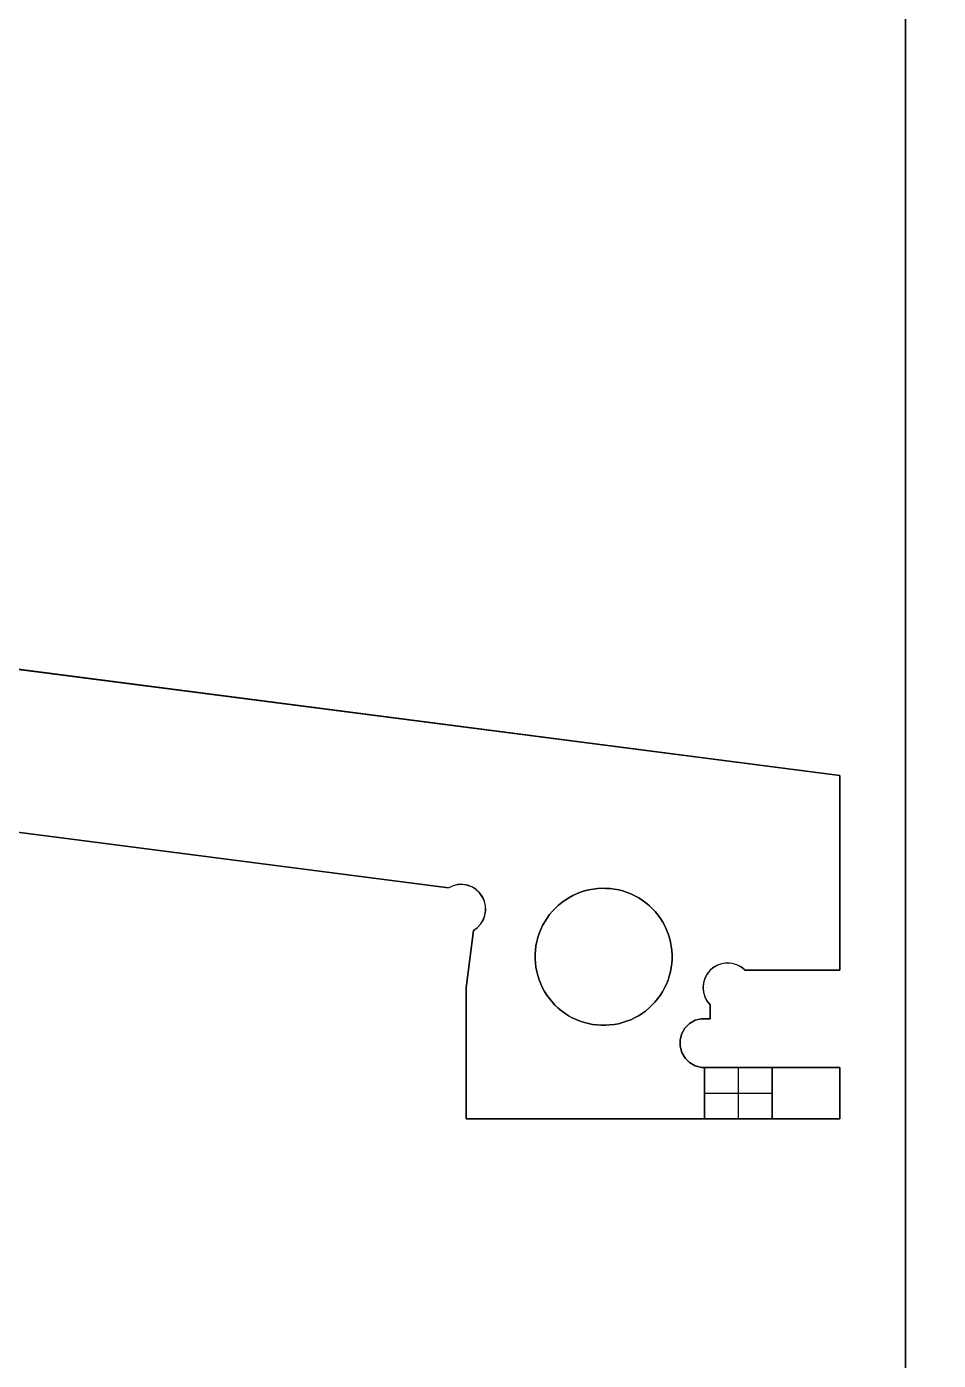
# Model space of a CAD drawing. Extents: x 24 to 120, y 0 to 48.
# Drawn here: x 41.35 to 48.29, y 13.08 to 23.24 of the extents above; entities that cross this region are included whole.
import ezdxf

# ---------------------------------------------------------------- set-up
doc = ezdxf.new("R2010")
doc.units = 0
doc.header["$MEASUREMENT"] = 0
for name, color, linetype in [('POCKETS_10_MM', 5, 'CONTINUOUS'), ('PROFILE_-_INSIDE', 30, 'CONTINUOUS'), ('PROFILE_-_OUTSIDE', 18, 'CONTINUOUS'), ('SOLIDS', 4, 'CONTINUOUS'), ('STOCK_PERIMETER', 1, 'CONTINUOUS')]:
    doc.layers.add(name, color=color, linetype=linetype)

msp = doc.modelspace()

# ---------------------------------------------------------------- linework, layer by layer
at = {"layer": 'POCKETS_10_MM'}
msp.add_lwpolyline([(46.51, 14.921), (47.026, 14.921), (47.026, 15.312), (46.51, 15.312)], close=True, dxfattribs=at)
at = {"layer": 'PROFILE_-_INSIDE'}
msp.add_lwpolyline([(46.206, 15.917), (46.22, 15.946), (46.232, 15.977), (46.242, 16.008), (46.251, 16.039), (46.257, 16.072), (46.261, 16.104), (46.263, 16.137), (46.263, 16.17), (46.261, 16.202), (46.257, 16.235), (46.251, 16.267), (46.243, 16.299), (46.233, 16.33), (46.221, 16.361), (46.207, 16.39), (46.192, 16.419), (46.174, 16.447), (46.155, 16.474), (46.134, 16.499), (46.112, 16.523), (46.088, 16.545), (46.063, 16.566), (46.036, 16.586), (46.009, 16.603), (45.98, 16.619), (45.95, 16.633), (45.92, 16.645), (45.889, 16.656), (45.857, 16.664), (45.825, 16.67), (45.792, 16.674), (45.759, 16.676), (45.727, 16.677), (45.694, 16.675), (45.661, 16.671), (45.629, 16.665), (45.597, 16.656), (45.566, 16.646), (45.536, 16.634), (45.506, 16.621), (45.477, 16.605), (45.449, 16.587), (45.423, 16.568), (45.397, 16.547), (45.374, 16.525), (45.351, 16.501), (45.33, 16.476), (45.311, 16.449), (45.293, 16.422), (45.277, 16.393), (45.263, 16.363), (45.251, 16.333), (45.241, 16.302), (45.232, 16.27), (45.226, 16.238), (45.222, 16.205), (45.22, 16.173), (45.22, 16.14), (45.222, 16.107), (45.226, 16.075), (45.232, 16.042), (45.24, 16.011), (45.25, 15.979), (45.262, 15.949), (45.276, 15.919), (45.292, 15.89), (45.309, 15.863), (45.328, 15.836), (45.349, 15.811), (45.371, 15.787), (45.395, 15.764), (45.42, 15.743), (45.447, 15.724), (45.475, 15.706), (45.503, 15.69), (45.533, 15.676), (45.563, 15.664), (45.595, 15.654), (45.626, 15.646), (45.658, 15.639), (45.691, 15.635), (45.724, 15.633), (45.756, 15.633), (45.789, 15.635), (45.822, 15.639), (45.854, 15.645), (45.886, 15.653), (45.917, 15.663), (45.948, 15.675), (45.977, 15.689), (46.006, 15.705), (46.034, 15.722), (46.06, 15.741), (46.086, 15.762), (46.11, 15.785), (46.132, 15.808), (46.153, 15.834), (46.172, 15.86), (46.19, 15.888)], close=True, dxfattribs=at)
at = {"layer": 'PROFILE_-_OUTSIDE'}
msp.add_line((44.561, 16.68), (41.178, 17.117), dxfattribs=at)
for points in [[(40.854, 16.928), (40.789, 16.422), (38.569, 16.71), (32.784, 47.525), (47.541, 47.525), (47.541, 44.572), (35.338, 44.572), (40.241, 18.479), (47.541, 17.535), (47.541, 16.052), (46.818, 16.052)], [(46.553, 15.787), (46.553, 15.683), (46.534, 15.683), (46.485, 15.683), (46.438, 15.671), (46.396, 15.646), (46.361, 15.611), (46.337, 15.569), (46.324, 15.522), (46.324, 15.473), (46.337, 15.425), (46.362, 15.383), (46.396, 15.348), (46.439, 15.324), (46.486, 15.312), (46.51, 15.312), (47.541, 15.312), (47.541, 14.921), (44.694, 14.921), (44.694, 15.918), (44.75, 16.356)]]:
    msp.add_lwpolyline(points, dxfattribs=at)
for centre, start, end in [((44.656, 16.518), 300.2725, 120.27), ((46.686, 15.92), 44.9985, 224.9976)]:
    msp.add_arc(centre, 0.188, start, end, dxfattribs=at)
at = {"layer": 'SOLIDS'}
for p, q in [((40.241, 18.479), (47.541, 17.535)), ((40.241, 18.479, -0.738), (47.541, 17.535, -0.738)), ((47.541, 17.535, -0.369), (40.241, 18.479, -0.369)), ((43.891, 18.007), (43.891, 18.007, -0.738)), ((47.541, 17.535), (47.541, 16.052)), ((47.541, 17.535, -0.738), (47.541, 17.535)), ((47.541, 17.535, -0.738), (47.541, 16.052, -0.738)), ((47.541, 16.052, -0.369), (47.541, 17.535, -0.369)), ((44.561, 16.68), (41.178, 17.117)), ((44.561, 16.68, -0.738), (41.178, 17.117, -0.738)), ((41.178, 17.117, -0.369), (44.561, 16.68, -0.369)), ((42.87, 16.898), (42.87, 16.898, -0.738)), ((47.541, 16.794), (47.541, 16.794, -0.738)), ((44.561, 16.68, -0.738), (44.561, 16.68)), ((45.629, 16.665), (45.597, 16.656)), ((45.629, 16.665, -0.738), (45.597, 16.656, -0.738)), ((45.597, 16.656, -0.25), (45.629, 16.665, -0.25)), ((45.661, 16.671), (45.629, 16.665)), ((45.661, 16.671, -0.738), (45.629, 16.665, -0.738)), ((45.629, 16.665, -0.25), (45.661, 16.671, -0.25)), ((45.629, 16.665, -0.738), (45.629, 16.665)), ((45.645, 16.668), (45.645, 16.668, -0.738)), ((45.694, 16.675), (45.661, 16.671)), ((45.694, 16.675, -0.738), (45.661, 16.671, -0.738)), ((45.661, 16.671, -0.25), (45.694, 16.675, -0.25)), ((45.661, 16.671, -0.738), (45.661, 16.671)), ((45.678, 16.673), (45.678, 16.673, -0.738)), ((45.727, 16.677), (45.694, 16.675)), ((45.727, 16.677, -0.738), (45.694, 16.675, -0.738)), ((45.694, 16.675, -0.25), (45.727, 16.677, -0.25)), ((45.694, 16.675, -0.738), (45.694, 16.675)), ((45.71, 16.676), (45.71, 16.676, -0.738)), ((45.759, 16.676), (45.727, 16.677)), ((45.759, 16.676, -0.738), (45.727, 16.677, -0.738)), ((45.727, 16.677, -0.738), (45.727, 16.677)), ((45.727, 16.677, -0.25), (45.759, 16.676, -0.25)), ((45.743, 16.677), (45.743, 16.677, -0.738)), ((45.792, 16.674), (45.759, 16.676)), ((45.792, 16.674, -0.738), (45.759, 16.676, -0.738)), ((45.759, 16.676, -0.738), (45.759, 16.676)), ((45.759, 16.676, -0.25), (45.792, 16.674, -0.25)), ((45.776, 16.675), (45.776, 16.675, -0.738)), ((45.825, 16.67), (45.792, 16.674)), ((45.825, 16.67, -0.738), (45.792, 16.674, -0.738)), ((45.792, 16.674, -0.738), (45.792, 16.674)), ((45.792, 16.674, -0.25), (45.825, 16.67, -0.25)), ((45.808, 16.672), (45.808, 16.672, -0.738)), ((45.857, 16.664), (45.825, 16.67)), ((45.857, 16.664, -0.738), (45.825, 16.67, -0.738)), ((45.825, 16.67, -0.738), (45.825, 16.67)), ((45.825, 16.67, -0.25), (45.857, 16.664, -0.25)), ((45.841, 16.667), (45.841, 16.667, -0.738)), ((45.889, 16.656), (45.857, 16.664)), ((45.889, 16.656, -0.738), (45.857, 16.664, -0.738)), ((45.857, 16.664, -0.738), (45.857, 16.664)), ((45.857, 16.664, -0.25), (45.889, 16.656, -0.25)), ((44.818, 16.612), (44.818, 16.612, -0.738)), ((45.423, 16.568), (45.397, 16.547)), ((45.423, 16.568, -0.738), (45.397, 16.547, -0.738)), ((45.397, 16.547, -0.25), (45.423, 16.568, -0.25)), ((45.449, 16.587), (45.423, 16.568)), ((45.449, 16.587, -0.738), (45.423, 16.568, -0.738)), ((45.423, 16.568, -0.25), (45.449, 16.587, -0.25)), ((45.423, 16.568, -0.738), (45.423, 16.568)), ((45.436, 16.578), (45.436, 16.578, -0.738)), ((45.477, 16.605), (45.449, 16.587)), ((45.477, 16.605, -0.738), (45.449, 16.587, -0.738)), ((45.449, 16.587, -0.25), (45.477, 16.605, -0.25)), ((45.449, 16.587, -0.738), (45.449, 16.587)), ((45.463, 16.596), (45.463, 16.596, -0.738)), ((45.506, 16.621), (45.477, 16.605)), ((45.506, 16.621, -0.738), (45.477, 16.605, -0.738)), ((45.477, 16.605, -0.25), (45.506, 16.621, -0.25)), ((45.477, 16.605, -0.738), (45.477, 16.605)), ((45.492, 16.613), (45.492, 16.613, -0.738)), ((45.536, 16.634), (45.506, 16.621)), ((45.536, 16.634, -0.738), (45.506, 16.621, -0.738)), ((45.506, 16.621, -0.25), (45.536, 16.634, -0.25)), ((45.506, 16.621, -0.738), (45.506, 16.621)), ((45.521, 16.628), (45.521, 16.628, -0.738)), ((45.566, 16.646), (45.536, 16.634)), ((45.566, 16.646, -0.738), (45.536, 16.634, -0.738)), ((45.536, 16.634, -0.25), (45.566, 16.646, -0.25)), ((45.536, 16.634, -0.738), (45.536, 16.634)), ((45.551, 16.64), (45.551, 16.64, -0.738)), ((45.597, 16.656), (45.566, 16.646)), ((45.597, 16.656, -0.738), (45.566, 16.646, -0.738)), ((45.566, 16.646, -0.25), (45.597, 16.656, -0.25)), ((45.566, 16.646, -0.738), (45.566, 16.646)), ((45.582, 16.651), (45.582, 16.651, -0.738)), ((45.597, 16.656, -0.738), (45.597, 16.656)), ((45.613, 16.661), (45.613, 16.661, -0.738)), ((45.873, 16.66), (45.873, 16.66, -0.738)), ((45.92, 16.645), (45.889, 16.656)), ((45.92, 16.645, -0.738), (45.889, 16.656, -0.738)), ((45.889, 16.656, -0.738), (45.889, 16.656)), ((45.889, 16.656, -0.25), (45.92, 16.645, -0.25)), ((45.904, 16.651), (45.904, 16.651, -0.738)), ((45.95, 16.633), (45.92, 16.645)), ((45.95, 16.633, -0.738), (45.92, 16.645, -0.738)), ((45.92, 16.645, -0.738), (45.92, 16.645)), ((45.92, 16.645, -0.25), (45.95, 16.633, -0.25)), ((45.935, 16.639), (45.935, 16.639, -0.738)), ((45.98, 16.619), (45.95, 16.633)), ((45.98, 16.619, -0.738), (45.95, 16.633, -0.738)), ((45.95, 16.633, -0.738), (45.95, 16.633)), ((45.95, 16.633, -0.25), (45.98, 16.619, -0.25)), ((45.965, 16.626), (45.965, 16.626, -0.738)), ((46.009, 16.603), (45.98, 16.619)), ((46.009, 16.603, -0.738), (45.98, 16.619, -0.738)), ((45.98, 16.619, -0.738), (45.98, 16.619)), ((45.98, 16.619, -0.25), (46.009, 16.603, -0.25)), ((45.994, 16.611), (45.994, 16.611, -0.738)), ((46.036, 16.586), (46.009, 16.603)), ((46.036, 16.586, -0.738), (46.009, 16.603, -0.738)), ((46.009, 16.603, -0.738), (46.009, 16.603)), ((46.009, 16.603, -0.25), (46.036, 16.586, -0.25)), ((46.022, 16.595), (46.022, 16.595, -0.738)), ((46.063, 16.566), (46.036, 16.586)), ((46.063, 16.566, -0.738), (46.036, 16.586, -0.738)), ((46.036, 16.586, -0.738), (46.036, 16.586)), ((46.036, 16.586, -0.25), (46.063, 16.566, -0.25)), ((46.049, 16.576), (46.049, 16.576, -0.738)), ((46.088, 16.545), (46.063, 16.566)), ((46.088, 16.545, -0.738), (46.063, 16.566, -0.738)), ((46.063, 16.566, -0.738), (46.063, 16.566)), ((46.063, 16.566, -0.25), (46.088, 16.545, -0.25)), ((45.33, 16.476), (45.311, 16.449)), ((45.33, 16.476, -0.738), (45.311, 16.449, -0.738)), ((45.311, 16.449, -0.25), (45.33, 16.476, -0.25)), ((45.32, 16.463), (45.32, 16.463, -0.738)), ((45.351, 16.501), (45.33, 16.476)), ((45.351, 16.501, -0.738), (45.33, 16.476, -0.738)), ((45.33, 16.476, -0.25), (45.351, 16.501, -0.25)), ((45.33, 16.476, -0.738), (45.33, 16.476)), ((45.341, 16.489), (45.341, 16.489, -0.738)), ((45.374, 16.525), (45.351, 16.501)), ((45.374, 16.525, -0.738), (45.351, 16.501, -0.738)), ((45.351, 16.501, -0.25), (45.374, 16.525, -0.25)), ((45.351, 16.501, -0.738), (45.351, 16.501)), ((45.362, 16.513), (45.362, 16.513, -0.738)), ((45.397, 16.547), (45.374, 16.525)), ((45.397, 16.547, -0.738), (45.374, 16.525, -0.738)), ((45.374, 16.525, -0.25), (45.397, 16.547, -0.25)), ((45.374, 16.525, -0.738), (45.374, 16.525)), ((45.386, 16.536), (45.386, 16.536, -0.738)), ((45.397, 16.547, -0.738), (45.397, 16.547)), ((45.41, 16.558), (45.41, 16.558, -0.738)), ((46.075, 16.556), (46.075, 16.556, -0.738)), ((46.112, 16.523), (46.088, 16.545)), ((46.112, 16.523, -0.738), (46.088, 16.545, -0.738)), ((46.088, 16.545, -0.738), (46.088, 16.545)), ((46.088, 16.545, -0.25), (46.112, 16.523, -0.25)), ((46.1, 16.534), (46.1, 16.534, -0.738)), ((46.134, 16.499), (46.112, 16.523)), ((46.134, 16.499, -0.738), (46.112, 16.523, -0.738)), ((46.112, 16.523, -0.738), (46.112, 16.523)), ((46.112, 16.523, -0.25), (46.134, 16.499, -0.25)), ((46.123, 16.511), (46.123, 16.511, -0.738)), ((46.155, 16.474), (46.134, 16.499)), ((46.155, 16.474, -0.738), (46.134, 16.499, -0.738)), ((46.134, 16.499, -0.738), (46.134, 16.499)), ((46.134, 16.499, -0.25), (46.155, 16.474, -0.25)), ((46.145, 16.486), (46.145, 16.486, -0.738)), ((46.174, 16.447), (46.155, 16.474)), ((46.174, 16.447, -0.738), (46.155, 16.474, -0.738)), ((46.155, 16.474, -0.738), (46.155, 16.474)), ((46.155, 16.474, -0.25), (46.174, 16.447, -0.25)), ((46.165, 16.46), (46.165, 16.46, -0.738)), ((45.263, 16.363), (45.251, 16.333)), ((45.263, 16.363, -0.738), (45.251, 16.333, -0.738)), ((45.251, 16.333, -0.25), (45.263, 16.363, -0.25)), ((45.277, 16.393), (45.263, 16.363)), ((45.277, 16.393, -0.738), (45.263, 16.363, -0.738)), ((45.263, 16.363, -0.25), (45.277, 16.393, -0.25)), ((45.263, 16.363, -0.738), (45.263, 16.363)), ((45.27, 16.378), (45.27, 16.378, -0.738)), ((45.293, 16.422), (45.277, 16.393)), ((45.293, 16.422, -0.738), (45.277, 16.393, -0.738)), ((45.277, 16.393, -0.25), (45.293, 16.422, -0.25)), ((45.277, 16.393, -0.738), (45.277, 16.393)), ((45.285, 16.407), (45.285, 16.407, -0.738)), ((45.311, 16.449), (45.293, 16.422)), ((45.311, 16.449, -0.738), (45.293, 16.422, -0.738)), ((45.293, 16.422, -0.25), (45.311, 16.449, -0.25)), ((45.293, 16.422, -0.738), (45.293, 16.422)), ((45.302, 16.436), (45.302, 16.436, -0.738)), ((45.311, 16.449, -0.738), (45.311, 16.449)), ((46.192, 16.419), (46.174, 16.447)), ((46.192, 16.419, -0.738), (46.174, 16.447, -0.738)), ((46.174, 16.447, -0.738), (46.174, 16.447)), ((46.174, 16.447, -0.25), (46.192, 16.419, -0.25)), ((46.183, 16.433), (46.183, 16.433, -0.738)), ((46.207, 16.39), (46.192, 16.419)), ((46.207, 16.39, -0.738), (46.192, 16.419, -0.738)), ((46.192, 16.419, -0.738), (46.192, 16.419)), ((46.192, 16.419, -0.25), (46.207, 16.39, -0.25)), ((46.199, 16.405), (46.199, 16.405, -0.738)), ((46.221, 16.361), (46.207, 16.39)), ((46.221, 16.361, -0.738), (46.207, 16.39, -0.738)), ((46.207, 16.39, -0.738), (46.207, 16.39)), ((46.207, 16.39, -0.25), (46.221, 16.361, -0.25)), ((46.214, 16.376), (46.214, 16.376, -0.738)), ((46.233, 16.33), (46.221, 16.361)), ((46.233, 16.33, -0.738), (46.221, 16.361, -0.738)), ((46.221, 16.361, -0.738), (46.221, 16.361)), ((46.221, 16.361, -0.25), (46.233, 16.33, -0.25)), ((44.694, 15.918), (44.75, 16.356)), ((44.694, 15.918, -0.738), (44.75, 16.356, -0.738)), ((44.75, 16.356, -0.369), (44.694, 15.918, -0.369)), ((44.75, 16.356, -0.738), (44.75, 16.356)), ((45.232, 16.27), (45.226, 16.238)), ((45.232, 16.27, -0.738), (45.226, 16.238, -0.738)), ((45.226, 16.238, -0.25), (45.232, 16.27, -0.25)), ((45.241, 16.302), (45.232, 16.27)), ((45.241, 16.302, -0.738), (45.232, 16.27, -0.738)), ((45.232, 16.27, -0.25), (45.241, 16.302, -0.25)), ((45.232, 16.27, -0.738), (45.232, 16.27)), ((45.237, 16.286), (45.237, 16.286, -0.738)), ((45.251, 16.333), (45.241, 16.302)), ((45.251, 16.333, -0.738), (45.241, 16.302, -0.738)), ((45.241, 16.302, -0.25), (45.251, 16.333, -0.25)), ((45.241, 16.302, -0.738), (45.241, 16.302)), ((45.246, 16.317), (45.246, 16.317, -0.738)), ((45.251, 16.333, -0.738), (45.251, 16.333)), ((45.257, 16.348), (45.257, 16.348, -0.738)), ((46.227, 16.345), (46.227, 16.345, -0.738)), ((46.243, 16.299), (46.233, 16.33)), ((46.243, 16.299, -0.738), (46.233, 16.33, -0.738)), ((46.233, 16.33, -0.738), (46.233, 16.33)), ((46.233, 16.33, -0.25), (46.243, 16.299, -0.25)), ((46.238, 16.315), (46.238, 16.315, -0.738)), ((46.251, 16.267), (46.243, 16.299)), ((46.251, 16.267, -0.738), (46.243, 16.299, -0.738)), ((46.243, 16.299, -0.738), (46.243, 16.299)), ((46.243, 16.299, -0.25), (46.251, 16.267, -0.25)), ((46.247, 16.283), (46.247, 16.283, -0.738)), ((46.257, 16.235), (46.251, 16.267)), ((46.257, 16.235, -0.738), (46.251, 16.267, -0.738)), ((46.251, 16.267, -0.738), (46.251, 16.267)), ((46.251, 16.267, -0.25), (46.257, 16.235, -0.25)), ((45.222, 16.205), (45.22, 16.173)), ((45.222, 16.205, -0.738), (45.22, 16.173, -0.738)), ((45.22, 16.173, -0.25), (45.222, 16.205, -0.25)), ((45.22, 16.173), (45.22, 16.14)), ((45.22, 16.173, -0.738), (45.22, 16.14, -0.738)), ((45.22, 16.173, -0.738), (45.22, 16.173)), ((45.22, 16.14, -0.25), (45.22, 16.173, -0.25)), ((45.22, 16.156), (45.22, 16.156, -0.738)), ((45.221, 16.189), (45.221, 16.189, -0.738)), ((45.226, 16.238), (45.222, 16.205)), ((45.226, 16.238, -0.738), (45.222, 16.205, -0.738)), ((45.222, 16.205, -0.25), (45.226, 16.238, -0.25)), ((45.222, 16.205, -0.738), (45.222, 16.205)), ((45.224, 16.222), (45.224, 16.222, -0.738)), ((45.226, 16.238, -0.738), (45.226, 16.238)), ((45.229, 16.254), (45.229, 16.254, -0.738)), ((46.254, 16.251), (46.254, 16.251, -0.738)), ((46.261, 16.202), (46.257, 16.235)), ((46.261, 16.202, -0.738), (46.257, 16.235, -0.738)), ((46.257, 16.235, -0.738), (46.257, 16.235)), ((46.257, 16.235, -0.25), (46.261, 16.202, -0.25)), ((46.259, 16.219), (46.259, 16.219, -0.738)), ((46.263, 16.17), (46.261, 16.202)), ((46.263, 16.17, -0.738), (46.261, 16.202, -0.738)), ((46.261, 16.202, -0.738), (46.261, 16.202)), ((46.261, 16.202, -0.25), (46.263, 16.17, -0.25)), ((46.262, 16.186), (46.262, 16.186, -0.738)), ((46.263, 16.137), (46.263, 16.17)), ((46.263, 16.137, -0.738), (46.263, 16.17, -0.738)), ((46.263, 16.17, -0.738), (46.263, 16.17)), ((46.263, 16.17, -0.25), (46.263, 16.137, -0.25)), ((44.722, 16.137), (44.722, 16.137, -0.738)), ((45.22, 16.14), (45.222, 16.107)), ((45.22, 16.14, -0.738), (45.222, 16.107, -0.738)), ((45.22, 16.14, -0.738), (45.22, 16.14)), ((45.222, 16.107, -0.25), (45.22, 16.14, -0.25)), ((45.221, 16.124), (45.221, 16.124, -0.738)), ((45.222, 16.107), (45.226, 16.075)), ((45.222, 16.107, -0.738), (45.226, 16.075, -0.738)), ((45.222, 16.107, -0.738), (45.222, 16.107)), ((45.226, 16.075, -0.25), (45.222, 16.107, -0.25)), ((45.224, 16.091), (45.224, 16.091, -0.738)), ((45.226, 16.075), (45.232, 16.042)), ((45.226, 16.075, -0.738), (45.232, 16.042, -0.738)), ((45.226, 16.075, -0.738), (45.226, 16.075)), ((45.232, 16.042, -0.25), (45.226, 16.075, -0.25)), ((45.229, 16.059), (45.229, 16.059, -0.738)), ((46.251, 16.039), (46.257, 16.072)), ((46.251, 16.039, -0.738), (46.257, 16.072, -0.738)), ((46.257, 16.072, -0.25), (46.251, 16.039, -0.25)), ((46.254, 16.056), (46.254, 16.056, -0.738)), ((46.257, 16.072), (46.261, 16.104)), ((46.257, 16.072, -0.738), (46.261, 16.104, -0.738)), ((46.261, 16.104, -0.25), (46.257, 16.072, -0.25)), ((46.257, 16.072, -0.738), (46.257, 16.072)), ((46.259, 16.088), (46.259, 16.088, -0.738)), ((46.261, 16.104), (46.263, 16.137)), ((46.261, 16.104, -0.738), (46.263, 16.137, -0.738)), ((46.263, 16.137, -0.25), (46.261, 16.104, -0.25)), ((46.261, 16.104, -0.738), (46.261, 16.104)), ((46.262, 16.121), (46.262, 16.121, -0.738)), ((46.263, 16.153), (46.263, 16.153, -0.738)), ((46.263, 16.137, -0.738), (46.263, 16.137)), ((45.232, 16.042), (45.24, 16.011)), ((45.232, 16.042, -0.738), (45.24, 16.011, -0.738)), ((45.232, 16.042, -0.738), (45.232, 16.042)), ((45.24, 16.011, -0.25), (45.232, 16.042, -0.25)), ((45.236, 16.026), (45.236, 16.026, -0.738)), ((45.24, 16.011), (45.25, 15.979)), ((45.24, 16.011, -0.738), (45.25, 15.979, -0.738)), ((45.24, 16.011, -0.738), (45.24, 16.011)), ((45.25, 15.979, -0.25), (45.24, 16.011, -0.25)), ((45.245, 15.995), (45.245, 15.995, -0.738)), ((45.25, 15.979), (45.262, 15.949)), ((45.25, 15.979, -0.738), (45.262, 15.949, -0.738)), ((45.25, 15.979, -0.738), (45.25, 15.979)), ((45.262, 15.949, -0.25), (45.25, 15.979, -0.25)), ((45.256, 15.964), (45.256, 15.964, -0.738)), ((46.22, 15.946), (46.232, 15.977)), ((46.22, 15.946, -0.738), (46.232, 15.977, -0.738)), ((46.232, 15.977, -0.25), (46.22, 15.946, -0.25)), ((46.226, 15.961), (46.226, 15.961, -0.738)), ((46.232, 15.977), (46.242, 16.008)), ((46.232, 15.977, -0.738), (46.242, 16.008, -0.738)), ((46.242, 16.008, -0.25), (46.232, 15.977, -0.25)), ((46.232, 15.977, -0.738), (46.232, 15.977)), ((46.237, 15.992), (46.237, 15.992, -0.738)), ((46.242, 16.008), (46.251, 16.039)), ((46.242, 16.008, -0.738), (46.251, 16.039, -0.738)), ((46.251, 16.039, -0.25), (46.242, 16.008, -0.25)), ((46.242, 16.008, -0.738), (46.242, 16.008)), ((46.247, 16.024), (46.247, 16.024, -0.738)), ((46.251, 16.039, -0.738), (46.251, 16.039)), ((46.553, 16.052), (46.553, 16.052, -0.738)), ((47.541, 16.052), (46.818, 16.052)), ((47.541, 16.052, -0.738), (46.818, 16.052, -0.738)), ((46.818, 16.052, -0.738), (46.818, 16.052)), ((46.818, 16.052, -0.369), (47.541, 16.052, -0.369)), ((47.18, 16.052), (47.18, 16.052, -0.738)), ((47.541, 16.052, -0.738), (47.541, 16.052)), ((44.694, 14.921), (44.694, 15.918)), ((44.694, 14.921, -0.738), (44.694, 15.918, -0.738)), ((44.694, 15.918, -0.738), (44.694, 15.918)), ((44.694, 15.918, -0.369), (44.694, 14.921, -0.369)), ((45.262, 15.949), (45.276, 15.919)), ((45.262, 15.949, -0.738), (45.276, 15.919, -0.738)), ((45.262, 15.949, -0.738), (45.262, 15.949)), ((45.276, 15.919, -0.25), (45.262, 15.949, -0.25)), ((45.269, 15.934), (45.269, 15.934, -0.738)), ((45.276, 15.919), (45.292, 15.89)), ((45.276, 15.919, -0.738), (45.292, 15.89, -0.738)), ((45.276, 15.919, -0.738), (45.276, 15.919)), ((45.292, 15.89, -0.25), (45.276, 15.919, -0.25)), ((45.284, 15.905), (45.284, 15.905, -0.738)), ((45.292, 15.89), (45.309, 15.863)), ((45.292, 15.89, -0.738), (45.309, 15.863, -0.738)), ((45.292, 15.89, -0.738), (45.292, 15.89)), ((45.309, 15.863, -0.25), (45.292, 15.89, -0.25)), ((45.3, 15.877), (45.3, 15.877, -0.738)), ((45.309, 15.863), (45.328, 15.836)), ((45.309, 15.863, -0.738), (45.328, 15.836, -0.738)), ((45.309, 15.863, -0.738), (45.309, 15.863)), ((45.328, 15.836, -0.25), (45.309, 15.863, -0.25)), ((46.153, 15.834), (46.172, 15.86)), ((46.153, 15.834, -0.738), (46.172, 15.86, -0.738)), ((46.172, 15.86, -0.25), (46.153, 15.834, -0.25)), ((46.172, 15.86), (46.19, 15.888)), ((46.172, 15.86, -0.738), (46.19, 15.888, -0.738)), ((46.19, 15.888, -0.25), (46.172, 15.86, -0.25)), ((46.172, 15.86, -0.738), (46.172, 15.86)), ((46.181, 15.874), (46.181, 15.874, -0.738)), ((46.19, 15.888), (46.206, 15.917)), ((46.19, 15.888, -0.738), (46.206, 15.917, -0.738)), ((46.206, 15.917, -0.25), (46.19, 15.888, -0.25)), ((46.19, 15.888, -0.738), (46.19, 15.888)), ((46.198, 15.902), (46.198, 15.902, -0.738)), ((46.206, 15.917), (46.22, 15.946)), ((46.206, 15.917, -0.738), (46.22, 15.946, -0.738)), ((46.22, 15.946, -0.25), (46.206, 15.917, -0.25)), ((46.206, 15.917), (46.206, 15.917, -0.738)), ((46.213, 15.931), (46.213, 15.931, -0.738)), ((46.22, 15.946, -0.738), (46.22, 15.946)), ((45.319, 15.849), (45.319, 15.849, -0.738)), ((45.328, 15.836), (45.349, 15.811)), ((45.328, 15.836, -0.738), (45.349, 15.811, -0.738)), ((45.328, 15.836, -0.738), (45.328, 15.836)), ((45.349, 15.811, -0.25), (45.328, 15.836, -0.25)), ((45.339, 15.823), (45.339, 15.823, -0.738)), ((45.349, 15.811), (45.371, 15.787)), ((45.349, 15.811, -0.738), (45.371, 15.787, -0.738)), ((45.349, 15.811, -0.738), (45.349, 15.811)), ((45.371, 15.787, -0.25), (45.349, 15.811, -0.25)), ((45.36, 15.799), (45.36, 15.799, -0.738)), ((45.371, 15.787), (45.395, 15.764)), ((45.371, 15.787, -0.738), (45.395, 15.764, -0.738)), ((45.371, 15.787, -0.738), (45.371, 15.787)), ((45.395, 15.764, -0.25), (45.371, 15.787, -0.25)), ((45.383, 15.776), (45.383, 15.776, -0.738)), ((45.395, 15.764), (45.42, 15.743)), ((45.395, 15.764, -0.738), (45.42, 15.743, -0.738)), ((45.395, 15.764, -0.738), (45.395, 15.764)), ((45.42, 15.743, -0.25), (45.395, 15.764, -0.25)), ((45.408, 15.754), (45.408, 15.754, -0.738)), ((46.06, 15.741), (46.086, 15.762)), ((46.06, 15.741, -0.738), (46.086, 15.762, -0.738)), ((46.086, 15.762, -0.25), (46.06, 15.741, -0.25)), ((46.073, 15.752), (46.073, 15.752, -0.738)), ((46.086, 15.762), (46.11, 15.785)), ((46.086, 15.762, -0.738), (46.11, 15.785, -0.738)), ((46.11, 15.785, -0.25), (46.086, 15.762, -0.25)), ((46.086, 15.762, -0.738), (46.086, 15.762)), ((46.098, 15.773), (46.098, 15.773, -0.738)), ((46.11, 15.785), (46.132, 15.808)), ((46.11, 15.785, -0.738), (46.132, 15.808, -0.738)), ((46.132, 15.808, -0.25), (46.11, 15.785, -0.25)), ((46.11, 15.785, -0.738), (46.11, 15.785)), ((46.121, 15.797), (46.121, 15.797, -0.738)), ((46.132, 15.808), (46.153, 15.834)), ((46.132, 15.808, -0.738), (46.153, 15.834, -0.738)), ((46.153, 15.834, -0.25), (46.132, 15.808, -0.25)), ((46.132, 15.808, -0.738), (46.132, 15.808)), ((46.143, 15.821), (46.143, 15.821, -0.738)), ((46.153, 15.834, -0.738), (46.153, 15.834)), ((46.163, 15.847), (46.163, 15.847, -0.738)), ((46.553, 15.787), (46.553, 15.683)), ((46.553, 15.787, -0.738), (46.553, 15.787)), ((46.553, 15.787, -0.738), (46.553, 15.683, -0.738)), ((46.553, 15.683, -0.369), (46.553, 15.787, -0.369)), ((45.42, 15.743), (45.447, 15.724)), ((45.42, 15.743, -0.738), (45.447, 15.724, -0.738)), ((45.42, 15.743, -0.738), (45.42, 15.743)), ((45.447, 15.724, -0.25), (45.42, 15.743, -0.25)), ((45.434, 15.734), (45.434, 15.734, -0.738)), ((45.447, 15.724), (45.475, 15.706)), ((45.447, 15.724, -0.738), (45.475, 15.706, -0.738)), ((45.447, 15.724, -0.738), (45.447, 15.724)), ((45.475, 15.706, -0.25), (45.447, 15.724, -0.25)), ((45.461, 15.715), (45.461, 15.715, -0.738)), ((45.475, 15.706), (45.503, 15.69)), ((45.475, 15.706, -0.738), (45.503, 15.69, -0.738)), ((45.475, 15.706, -0.738), (45.475, 15.706)), ((45.503, 15.69, -0.25), (45.475, 15.706, -0.25)), ((45.489, 15.698), (45.489, 15.698, -0.738)), ((45.503, 15.69), (45.533, 15.676)), ((45.503, 15.69, -0.738), (45.533, 15.676, -0.738)), ((45.503, 15.69, -0.738), (45.503, 15.69)), ((45.533, 15.676, -0.25), (45.503, 15.69, -0.25)), ((45.518, 15.683), (45.518, 15.683, -0.738)), ((45.533, 15.676), (45.563, 15.664)), ((45.533, 15.676, -0.738), (45.563, 15.664, -0.738)), ((45.533, 15.676, -0.738), (45.533, 15.676)), ((45.563, 15.664, -0.25), (45.533, 15.676, -0.25)), ((45.548, 15.67), (45.548, 15.67, -0.738)), ((45.563, 15.664), (45.595, 15.654)), ((45.563, 15.664, -0.738), (45.595, 15.654, -0.738)), ((45.563, 15.664, -0.738), (45.563, 15.664)), ((45.595, 15.654, -0.25), (45.563, 15.664, -0.25)), ((45.579, 15.659), (45.579, 15.659, -0.738)), ((45.595, 15.654), (45.626, 15.646)), ((45.595, 15.654, -0.738), (45.626, 15.646, -0.738)), ((45.595, 15.654, -0.738), (45.595, 15.654)), ((45.626, 15.646, -0.25), (45.595, 15.654, -0.25)), ((45.61, 15.65), (45.61, 15.65, -0.738)), ((45.854, 15.645), (45.886, 15.653)), ((45.854, 15.645, -0.738), (45.886, 15.653, -0.738)), ((45.886, 15.653, -0.25), (45.854, 15.645, -0.25)), ((45.87, 15.649), (45.87, 15.649, -0.738)), ((45.886, 15.653), (45.917, 15.663)), ((45.886, 15.653, -0.738), (45.917, 15.663, -0.738)), ((45.917, 15.663, -0.25), (45.886, 15.653, -0.25)), ((45.886, 15.653, -0.738), (45.886, 15.653)), ((45.901, 15.658), (45.901, 15.658, -0.738)), ((45.917, 15.663), (45.948, 15.675)), ((45.917, 15.663, -0.738), (45.948, 15.675, -0.738)), ((45.948, 15.675, -0.25), (45.917, 15.663, -0.25)), ((45.917, 15.663, -0.738), (45.917, 15.663)), ((45.932, 15.669), (45.932, 15.669, -0.738)), ((45.948, 15.675), (45.977, 15.689)), ((45.948, 15.675, -0.738), (45.977, 15.689, -0.738)), ((45.977, 15.689, -0.25), (45.948, 15.675, -0.25)), ((45.948, 15.675, -0.738), (45.948, 15.675)), ((45.962, 15.682), (45.962, 15.682, -0.738)), ((45.977, 15.689), (46.006, 15.705)), ((45.977, 15.689, -0.738), (46.006, 15.705, -0.738)), ((46.006, 15.705, -0.25), (45.977, 15.689, -0.25)), ((45.977, 15.689, -0.738), (45.977, 15.689)), ((45.992, 15.697), (45.992, 15.697, -0.738)), ((46.006, 15.705), (46.034, 15.722)), ((46.006, 15.705, -0.738), (46.034, 15.722, -0.738)), ((46.034, 15.722, -0.25), (46.006, 15.705, -0.25)), ((46.006, 15.705, -0.738), (46.006, 15.705)), ((46.02, 15.714), (46.02, 15.714, -0.738)), ((46.034, 15.722), (46.06, 15.741)), ((46.034, 15.722, -0.738), (46.06, 15.741, -0.738)), ((46.06, 15.741, -0.25), (46.034, 15.722, -0.25)), ((46.034, 15.722, -0.738), (46.034, 15.722)), ((46.047, 15.732), (46.047, 15.732, -0.738)), ((46.06, 15.741, -0.738), (46.06, 15.741)), ((46.438, 15.671), (46.396, 15.646)), ((46.438, 15.671, -0.738), (46.396, 15.646, -0.738)), ((46.396, 15.646, -0.369), (46.438, 15.671, -0.369)), ((46.417, 15.658), (46.417, 15.658, -0.738)), ((46.485, 15.683), (46.438, 15.671)), ((46.485, 15.683, -0.738), (46.438, 15.671, -0.738)), ((46.438, 15.671, -0.369), (46.485, 15.683, -0.369)), ((46.438, 15.671, -0.738), (46.438, 15.671)), ((46.462, 15.677), (46.462, 15.677, -0.738)), ((46.553, 15.683), (46.485, 15.683)), ((46.553, 15.683, -0.738), (46.485, 15.683, -0.738)), ((46.485, 15.683, -0.738), (46.485, 15.683)), ((46.485, 15.683, -0.369), (46.553, 15.683, -0.369)), ((46.534, 15.683), (46.534, 15.683, -0.738)), ((46.553, 15.735), (46.553, 15.735, -0.738)), ((46.553, 15.683, -0.738), (46.553, 15.683)), ((45.626, 15.646), (45.658, 15.639)), ((45.626, 15.646, -0.738), (45.658, 15.639, -0.738)), ((45.626, 15.646, -0.738), (45.626, 15.646)), ((45.658, 15.639, -0.25), (45.626, 15.646, -0.25)), ((45.642, 15.643), (45.642, 15.643, -0.738)), ((45.658, 15.639), (45.691, 15.635)), ((45.658, 15.639, -0.738), (45.691, 15.635, -0.738)), ((45.658, 15.639, -0.738), (45.658, 15.639)), ((45.691, 15.635, -0.25), (45.658, 15.639, -0.25)), ((45.675, 15.637), (45.675, 15.637, -0.738)), ((45.691, 15.635), (45.724, 15.633)), ((45.691, 15.635, -0.738), (45.724, 15.633, -0.738)), ((45.691, 15.635, -0.738), (45.691, 15.635)), ((45.724, 15.633, -0.25), (45.691, 15.635, -0.25)), ((45.707, 15.634), (45.707, 15.634, -0.738)), ((45.724, 15.633), (45.756, 15.633)), ((45.724, 15.633, -0.738), (45.756, 15.633, -0.738)), ((45.724, 15.633, -0.738), (45.724, 15.633)), ((45.756, 15.633, -0.25), (45.724, 15.633, -0.25)), ((45.74, 15.633), (45.74, 15.633, -0.738)), ((45.756, 15.633), (45.789, 15.635)), ((45.756, 15.633, -0.738), (45.789, 15.635, -0.738)), ((45.789, 15.635, -0.25), (45.756, 15.633, -0.25)), ((45.756, 15.633, -0.738), (45.756, 15.633)), ((45.773, 15.634), (45.773, 15.634, -0.738)), ((45.789, 15.635), (45.822, 15.639)), ((45.789, 15.635, -0.738), (45.822, 15.639, -0.738)), ((45.822, 15.639, -0.25), (45.789, 15.635, -0.25)), ((45.789, 15.635, -0.738), (45.789, 15.635)), ((45.805, 15.637), (45.805, 15.637, -0.738)), ((45.822, 15.639), (45.854, 15.645)), ((45.822, 15.639, -0.738), (45.854, 15.645, -0.738)), ((45.854, 15.645, -0.25), (45.822, 15.639, -0.25)), ((45.822, 15.639, -0.738), (45.822, 15.639)), ((45.838, 15.642), (45.838, 15.642, -0.738)), ((45.854, 15.645, -0.738), (45.854, 15.645)), ((46.337, 15.569), (46.324, 15.522)), ((46.337, 15.569, -0.738), (46.324, 15.522, -0.738)), ((46.324, 15.522, -0.369), (46.337, 15.569, -0.369)), ((46.361, 15.611), (46.337, 15.569)), ((46.361, 15.611, -0.738), (46.337, 15.569, -0.738)), ((46.337, 15.569, -0.369), (46.361, 15.611, -0.369)), ((46.337, 15.569, -0.738), (46.337, 15.569)), ((46.349, 15.59), (46.349, 15.59, -0.738)), ((46.396, 15.646), (46.361, 15.611)), ((46.396, 15.646, -0.738), (46.361, 15.611, -0.738)), ((46.361, 15.611, -0.369), (46.396, 15.646, -0.369)), ((46.361, 15.611, -0.738), (46.361, 15.611)), ((46.378, 15.629), (46.378, 15.629, -0.738)), ((46.396, 15.646, -0.738), (46.396, 15.646)), ((46.324, 15.522), (46.324, 15.473)), ((46.324, 15.522, -0.738), (46.324, 15.522)), ((46.324, 15.522, -0.738), (46.324, 15.473, -0.738)), ((46.324, 15.473, -0.369), (46.324, 15.522, -0.369)), ((46.324, 15.497), (46.324, 15.497, -0.738)), ((46.324, 15.473), (46.337, 15.425)), ((46.324, 15.473, -0.738), (46.324, 15.473)), ((46.324, 15.473, -0.738), (46.337, 15.425, -0.738)), ((46.337, 15.425, -0.369), (46.324, 15.473, -0.369)), ((46.331, 15.545), (46.331, 15.545, -0.738)), ((46.331, 15.449), (46.331, 15.449, -0.738)), ((44.694, 15.419), (44.694, 15.419, -0.738)), ((46.337, 15.425), (46.362, 15.383)), ((46.337, 15.425, -0.738), (46.337, 15.425)), ((46.337, 15.425, -0.738), (46.362, 15.383, -0.738)), ((46.362, 15.383, -0.369), (46.337, 15.425, -0.369)), ((46.349, 15.404), (46.349, 15.404, -0.738)), ((46.362, 15.383), (46.396, 15.348)), ((46.362, 15.383, -0.738), (46.362, 15.383)), ((46.362, 15.383, -0.738), (46.396, 15.348, -0.738)), ((46.396, 15.348, -0.369), (46.362, 15.383, -0.369)), ((46.379, 15.366), (46.379, 15.366, -0.738)), ((46.396, 15.348), (46.439, 15.324)), ((46.396, 15.348, -0.738), (46.396, 15.348)), ((46.396, 15.348, -0.738), (46.439, 15.324, -0.738)), ((46.439, 15.324, -0.369), (46.396, 15.348, -0.369)), ((46.418, 15.336), (46.418, 15.336, -0.738)), ((46.439, 15.324), (46.486, 15.312)), ((46.439, 15.324, -0.738), (46.439, 15.324)), ((46.439, 15.324, -0.738), (46.486, 15.312, -0.738)), ((46.486, 15.312, -0.369), (46.439, 15.324, -0.369)), ((46.463, 15.318), (46.463, 15.318, -0.738)), ((46.486, 15.312), (46.51, 15.312)), ((46.486, 15.312, -0.738), (46.486, 15.312)), ((46.486, 15.312, -0.738), (47.541, 15.312, -0.738)), ((47.541, 15.312, -0.369), (46.486, 15.312, -0.369)), ((46.51, 15.312), (46.51, 14.921)), ((47.026, 15.312, -0.369), (46.51, 15.312, -0.369)), ((46.51, 15.312, -0.369), (46.51, 15.312)), ((46.51, 15.312, -0.369), (46.51, 14.921, -0.369)), ((46.51, 15.312), (46.51, 15.312, 0)), ((46.51, 15.312, -0.369), (46.51, 15.312, -0.738)), ((46.51, 14.921, -0.184), (46.51, 15.312, -0.184)), ((46.768, 14.921, -0.369), (46.768, 15.312, -0.369)), ((47.026, 14.921, -0.369), (47.026, 15.312, -0.369)), ((47.026, 14.921), (47.026, 15.312)), ((47.026, 15.312, -0.369), (47.026, 15.312)), ((47.026, 15.312), (47.541, 15.312)), ((47.026, 15.312, -0.184), (47.026, 14.921, -0.184)), ((47.541, 15.312), (47.541, 14.921)), ((47.541, 15.312, -0.738), (47.541, 15.312)), ((47.541, 15.312, -0.738), (47.541, 14.921, -0.738)), ((47.541, 14.921, -0.369), (47.541, 15.312, -0.369)), ((46.51, 15.116), (46.51, 15.116, -0.369)), ((46.51, 15.116, -0.369), (47.026, 15.116, -0.369)), ((47.026, 15.116), (47.026, 15.116, -0.369)), ((47.541, 15.116), (47.541, 15.116, -0.738)), ((47.541, 14.921, -0.738), (44.694, 14.921, -0.738)), ((44.694, 14.921, -0.738), (44.694, 14.921)), ((46.51, 14.921), (44.694, 14.921)), ((44.694, 14.921, -0.369), (47.541, 14.921, -0.369)), ((46.117, 14.921), (46.117, 14.921, -0.738)), ((46.51, 14.921), (46.51, 14.921, -0.369)), ((46.51, 14.921, -0.369), (47.026, 14.921, -0.369)), ((47.541, 14.921), (47.026, 14.921)), ((47.026, 14.921, -0.369), (47.026, 14.921)), ((47.541, 14.921, -0.738), (47.541, 14.921))]:
    msp.add_line(p, q, dxfattribs=at)
for centre, radius, start, end in [((44.656, 16.518), 0.187, 300.2725, 120.27), ((44.656, 16.518, -0.738), 0.187, 300.2725, 120.27), ((44.656, 16.518, -0.369), 0.187, 300.2725, 120.27), ((46.686, 15.92), 0.187, 44.9985, 224.9976), ((46.686, 15.92, -0.738), 0.187, 44.9985, 224.9976), ((46.686, 15.92, -0.369), 0.188, 44.9985, 224.9976)]:
    msp.add_arc(centre, radius, start, end, dxfattribs=at)
at = {"layer": 'STOCK_PERIMETER'}
for points in [[(48.041, 0.025), (24.041, 0.025), (24.041, 48.025), (48.041, 48.025)], [(72.041, 0.025), (48.041, 0.025), (48.041, 48.025), (72.041, 48.025)]]:
    msp.add_lwpolyline(points, close=True, dxfattribs=at)

doc.saveas('drawing.dxf')
